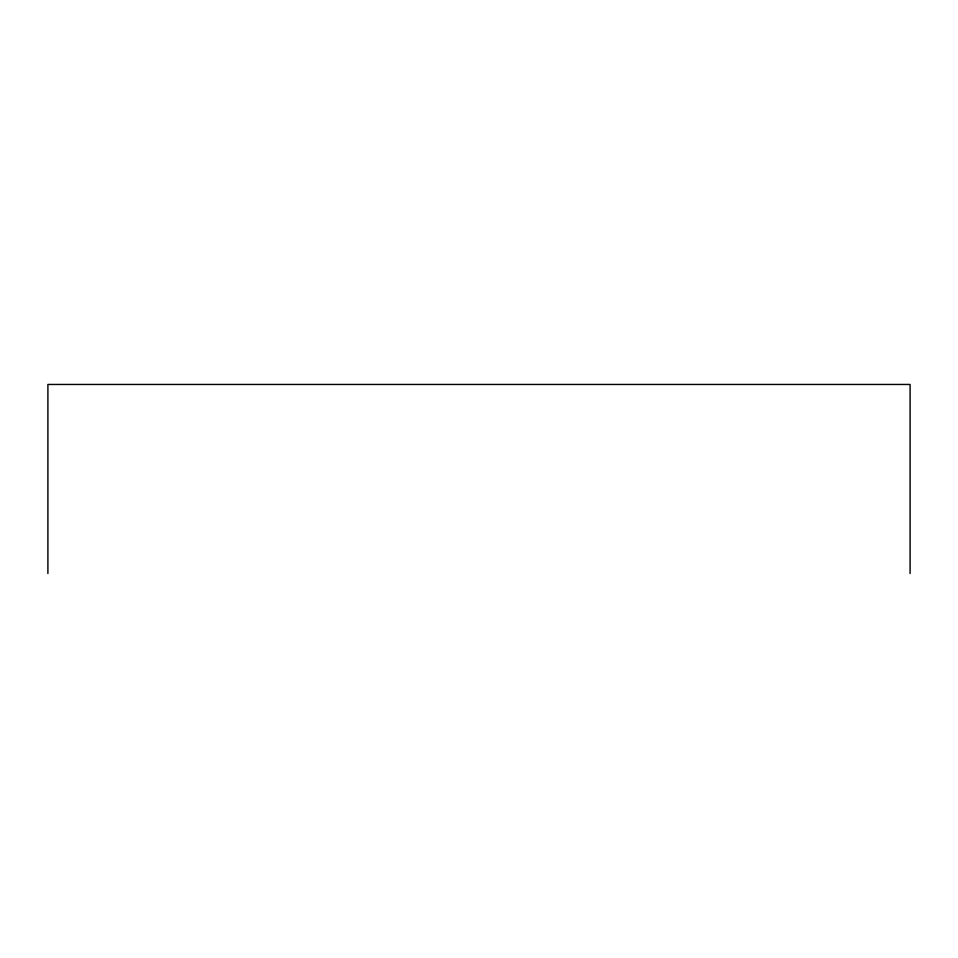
<?xml version="1.0" encoding="UTF-8"?>
<svg xmlns="http://www.w3.org/2000/svg" width="958" height="958" viewBox="0 0 958 958"><rect width="100%" height="100%" fill="white"/><g stroke="black" fill="none" stroke-linecap="round" stroke-linejoin="round"><path stroke-width="1.44" d="M910.1 573.543L910.1 384.457L47.9 384.457L47.9 573.543"/></g></svg>
